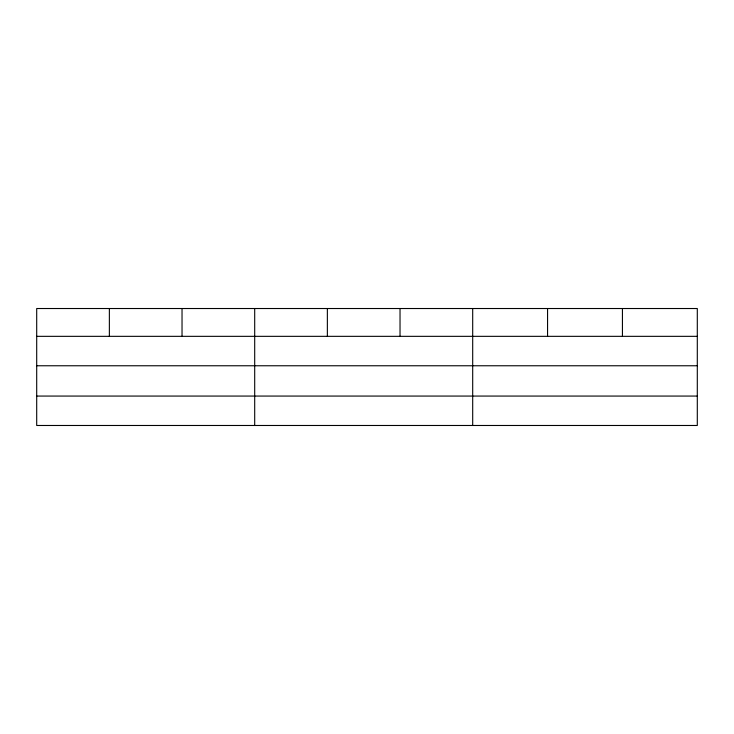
<?xml version="1.0" encoding="UTF-8"?>
<svg xmlns="http://www.w3.org/2000/svg" width="734" height="734" viewBox="0 0 734 734"><rect width="100%" height="100%" fill="white"/><g stroke="black" fill="none" stroke-linecap="round" stroke-linejoin="round"><path stroke-width="1.1" d="M697.3 365.761L697.3 308.519L36.7 308.519L36.7 425.481L697.3 425.481L697.3 365.761L36.7 365.761M36.7 336.337L697.3 336.337M36.7 396.066L697.3 396.066M622.432 308.519L622.432 336.337M547.564 308.519L547.564 336.337M472.696 308.519L472.696 425.481M400.03 308.519L400.03 336.337M327.364 308.519L327.364 336.337M254.698 308.519L254.698 425.481M182.032 308.519L182.032 336.337M109.366 308.519L109.366 336.337"/></g></svg>
